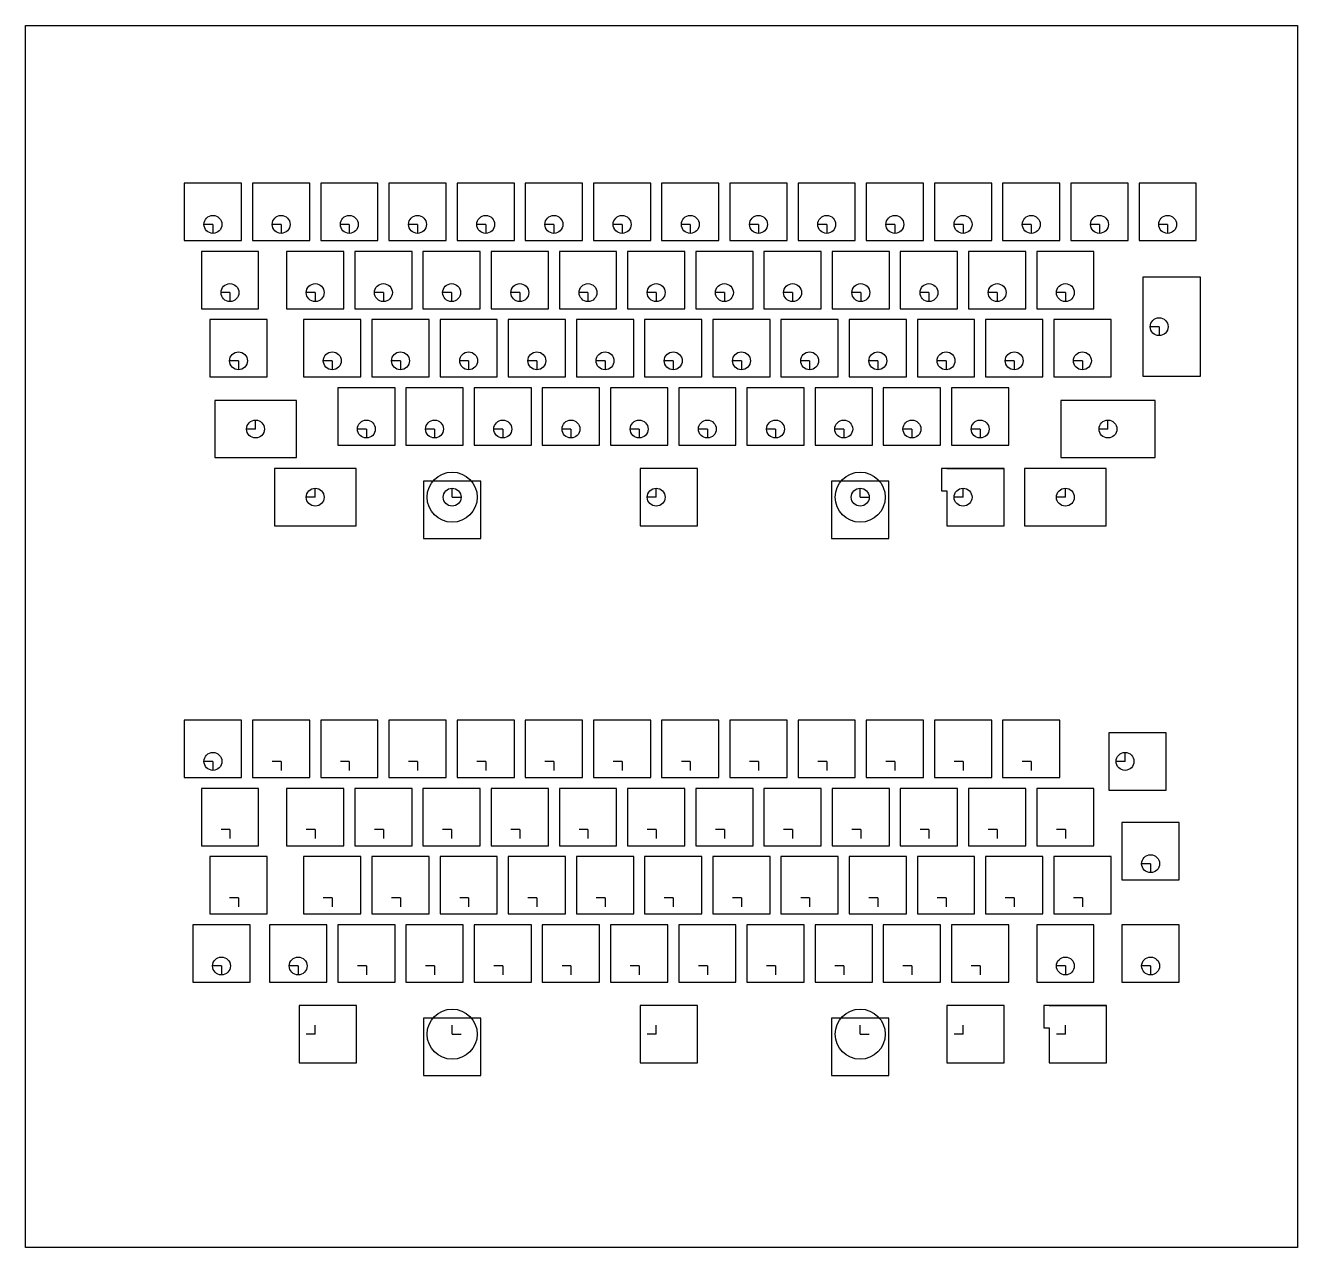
# Model space of a CAD drawing. Header units: millimetres. Extents: x -7565 to 5748, y -10126 to 3805.
# Drawn here: x -6212.8 to -5857.4, y -697.7 to -356.3 of the extents above; entities that cross this region are included whole.
import ezdxf

# ---------------------------------------------------------------- set-up
doc = ezdxf.new("R2010")
doc.units = ezdxf.units.MM
doc.layers.get('Defpoints').update_dxf_attribs({"color": 3})
doc.layers.add('View Port', color=1, linetype='Continuous', plot=False)
doc.layers.add('图层1', color=5, linetype='Continuous')

msp = doc.modelspace()

# ---------------------------------------------------------------- linework, layer by layer
at = {"layer": 'Defpoints'}
msp.add_lwpolyline([(-6212.786, -356.33), (-5857.416, -356.33), (-5857.416, -697.709), (-6212.786, -697.709)], close=True, dxfattribs=at)
at = {"layer": 'View Port'}
for p, q in [((-6160.409, -411.909), (-6162.909, -411.909)), ((-6160.409, -411.909), (-6160.409, -414.409)), ((-6141.359, -411.909), (-6143.859, -411.909)), ((-6141.359, -411.909), (-6141.359, -414.409)), ((-6122.309, -411.909), (-6124.809, -411.909)), ((-6122.309, -411.909), (-6122.309, -414.409)), ((-6103.259, -411.909), (-6105.759, -411.909)), ((-6103.259, -411.909), (-6103.259, -414.409)), ((-6084.209, -411.909), (-6086.709, -411.909)), ((-6084.209, -411.909), (-6084.209, -414.409)), ((-6065.159, -411.909), (-6067.659, -411.909)), ((-6065.159, -411.909), (-6065.159, -414.409)), ((-6046.109, -411.909), (-6048.609, -411.909)), ((-6046.109, -411.909), (-6046.109, -414.409)), ((-6027.059, -411.909), (-6029.559, -411.909)), ((-6027.059, -411.909), (-6027.059, -414.409)), ((-6008.009, -411.909), (-6010.509, -411.909)), ((-6008.009, -411.909), (-6008.009, -414.409)), ((-5988.959, -411.909), (-5991.459, -411.909)), ((-5988.959, -411.909), (-5988.959, -414.409)), ((-5969.909, -411.909), (-5972.409, -411.909)), ((-5969.909, -411.909), (-5969.909, -414.409)), ((-5950.859, -411.909), (-5953.359, -411.909)), ((-5950.859, -411.909), (-5950.859, -414.409)), ((-5931.809, -411.909), (-5934.309, -411.909)), ((-5931.809, -411.909), (-5931.809, -414.409)), ((-5912.759, -411.909), (-5915.259, -411.909)), ((-5912.759, -411.909), (-5912.759, -414.409)), ((-5893.709, -411.909), (-5896.209, -411.909)), ((-5893.709, -411.909), (-5893.709, -414.409)), ((-6155.646, -430.959), (-6158.146, -430.959)), ((-6155.646, -430.959), (-6155.646, -433.459)), ((-6131.834, -430.959), (-6134.334, -430.959)), ((-6131.834, -430.959), (-6131.834, -433.459)), ((-6112.784, -430.959), (-6115.284, -430.959)), ((-6112.784, -430.959), (-6112.784, -433.459)), ((-6093.734, -430.959), (-6096.234, -430.959)), ((-6093.734, -430.959), (-6093.734, -433.459)), ((-6074.684, -430.959), (-6077.184, -430.959)), ((-6074.684, -430.959), (-6074.684, -433.459)), ((-6055.634, -430.959), (-6058.134, -430.959)), ((-6055.634, -430.959), (-6055.634, -433.459)), ((-6036.584, -430.959), (-6039.084, -430.959)), ((-6036.584, -430.959), (-6036.584, -433.459)), ((-6017.534, -430.959), (-6020.034, -430.959)), ((-6017.534, -430.959), (-6017.534, -433.459)), ((-5998.484, -430.959), (-6000.984, -430.959)), ((-5998.484, -430.959), (-5998.484, -433.459)), ((-5979.434, -430.959), (-5981.934, -430.959)), ((-5979.434, -430.959), (-5979.434, -433.459)), ((-5960.384, -430.959), (-5962.884, -430.959)), ((-5960.384, -430.959), (-5960.384, -433.459)), ((-5941.334, -430.959), (-5943.834, -430.959)), ((-5941.334, -430.959), (-5941.334, -433.459)), ((-5922.284, -430.959), (-5924.784, -430.959)), ((-5922.284, -430.959), (-5922.284, -433.459)), ((-5896.09, -440.484), (-5898.59, -440.484)), ((-5896.09, -440.484), (-5896.09, -442.984)), ((-6153.265, -450.009), (-6155.765, -450.009)), ((-6153.265, -450.009), (-6153.265, -452.509)), ((-6127.071, -450.009), (-6129.571, -450.009)), ((-6127.071, -450.009), (-6127.071, -452.509)), ((-6108.021, -450.009), (-6110.521, -450.009)), ((-6108.021, -450.009), (-6108.021, -452.509)), ((-6088.971, -450.009), (-6091.471, -450.009)), ((-6088.971, -450.009), (-6088.971, -452.509)), ((-6069.921, -450.009), (-6072.421, -450.009)), ((-6069.921, -450.009), (-6069.921, -452.509)), ((-6050.871, -450.009), (-6053.371, -450.009)), ((-6050.871, -450.009), (-6050.871, -452.509)), ((-6031.821, -450.009), (-6034.321, -450.009)), ((-6031.821, -450.009), (-6031.821, -452.509)), ((-6012.771, -450.009), (-6015.271, -450.009)), ((-6012.771, -450.009), (-6012.771, -452.509)), ((-5993.721, -450.009), (-5996.221, -450.009)), ((-5993.721, -450.009), (-5993.721, -452.509)), ((-5974.671, -450.009), (-5977.171, -450.009)), ((-5974.671, -450.009), (-5974.671, -452.509)), ((-5955.621, -450.009), (-5958.121, -450.009)), ((-5955.621, -450.009), (-5955.621, -452.509)), ((-5936.571, -450.009), (-5939.071, -450.009)), ((-5936.571, -450.009), (-5936.571, -452.509)), ((-5917.521, -450.009), (-5920.021, -450.009)), ((-5917.521, -450.009), (-5917.521, -452.509)), ((-6148.503, -469.059), (-6151.003, -469.059)), ((-6148.503, -469.059), (-6148.503, -466.559)), ((-6117.546, -469.059), (-6120.046, -469.059)), ((-6117.546, -469.059), (-6117.546, -471.559)), ((-6098.496, -469.059), (-6100.996, -469.059)), ((-6098.496, -469.059), (-6098.496, -471.559)), ((-6079.446, -469.059), (-6081.946, -469.059)), ((-6079.446, -469.059), (-6079.446, -471.559)), ((-6060.396, -469.059), (-6062.896, -469.059)), ((-6060.396, -469.059), (-6060.396, -471.559)), ((-6041.346, -469.059), (-6043.846, -469.059)), ((-6041.346, -469.059), (-6041.346, -471.559)), ((-6022.296, -469.059), (-6024.796, -469.059)), ((-6022.296, -469.059), (-6022.296, -471.559)), ((-6003.246, -469.059), (-6005.746, -469.059)), ((-6003.246, -469.059), (-6003.246, -471.559)), ((-5984.196, -469.059), (-5986.696, -469.059)), ((-5984.196, -469.059), (-5984.196, -471.559)), ((-5965.146, -469.059), (-5967.646, -469.059)), ((-5965.146, -469.059), (-5965.146, -471.559)), ((-5946.096, -469.059), (-5948.596, -469.059)), ((-5946.096, -469.059), (-5946.096, -471.559)), ((-5910.378, -469.059), (-5912.878, -469.059)), ((-5910.378, -469.059), (-5910.378, -466.559)), ((-6131.834, -488.109), (-6131.834, -485.609)), ((-6093.584, -488.109), (-6093.584, -485.609)), ((-6036.584, -488.109), (-6036.584, -485.609)), ((-5979.584, -488.109), (-5979.584, -485.609)), ((-5950.859, -488.109), (-5950.859, -485.609)), ((-5922.284, -488.109), (-5922.284, -485.609)), ((-6131.834, -488.109), (-6134.334, -488.109)), ((-6093.584, -488.109), (-6091.084, -488.109)), ((-6036.584, -488.109), (-6039.084, -488.109)), ((-5979.584, -488.109), (-5977.084, -488.109)), ((-5950.859, -488.109), (-5953.359, -488.109)), ((-5922.284, -488.109), (-5924.784, -488.109)), ((-5905.615, -561.909), (-5905.615, -559.409)), ((-6160.409, -561.909), (-6162.909, -561.909)), ((-6160.409, -561.909), (-6160.409, -564.409)), ((-6141.359, -561.909), (-6143.859, -561.909)), ((-6141.359, -561.909), (-6141.359, -564.409)), ((-6122.309, -561.909), (-6124.809, -561.909)), ((-6122.309, -561.909), (-6122.309, -564.409)), ((-6103.259, -561.909), (-6105.759, -561.909)), ((-6103.259, -561.909), (-6103.259, -564.409)), ((-6084.209, -561.909), (-6086.709, -561.909)), ((-6084.209, -561.909), (-6084.209, -564.409)), ((-6065.159, -561.909), (-6067.659, -561.909)), ((-6065.159, -561.909), (-6065.159, -564.409)), ((-6046.109, -561.909), (-6048.609, -561.909)), ((-6046.109, -561.909), (-6046.109, -564.409)), ((-6027.059, -561.909), (-6029.559, -561.909)), ((-6027.059, -561.909), (-6027.059, -564.409)), ((-6008.009, -561.909), (-6010.509, -561.909)), ((-6008.009, -561.909), (-6008.009, -564.409)), ((-5988.959, -561.909), (-5991.459, -561.909)), ((-5988.959, -561.909), (-5988.959, -564.409)), ((-5969.909, -561.909), (-5972.409, -561.909)), ((-5969.909, -561.909), (-5969.909, -564.409)), ((-5950.859, -561.909), (-5953.359, -561.909)), ((-5950.859, -561.909), (-5950.859, -564.409)), ((-5931.809, -561.909), (-5934.309, -561.909)), ((-5931.809, -561.909), (-5931.809, -564.409)), ((-5905.615, -561.909), (-5908.115, -561.909)), ((-6155.646, -580.959), (-6158.146, -580.959)), ((-6155.646, -580.959), (-6155.646, -583.459)), ((-6131.834, -580.959), (-6134.334, -580.959)), ((-6131.834, -580.959), (-6131.834, -583.459)), ((-6112.784, -580.959), (-6115.284, -580.959)), ((-6112.784, -580.959), (-6112.784, -583.459)), ((-6093.734, -580.959), (-6096.234, -580.959)), ((-6093.734, -580.959), (-6093.734, -583.459)), ((-6074.684, -580.959), (-6077.184, -580.959)), ((-6074.684, -580.959), (-6074.684, -583.459)), ((-6055.634, -580.959), (-6058.134, -580.959)), ((-6055.634, -580.959), (-6055.634, -583.459)), ((-6036.584, -580.959), (-6039.084, -580.959)), ((-6036.584, -580.959), (-6036.584, -583.459)), ((-6017.534, -580.959), (-6020.034, -580.959)), ((-6017.534, -580.959), (-6017.534, -583.459)), ((-5998.484, -580.959), (-6000.984, -580.959)), ((-5998.484, -580.959), (-5998.484, -583.459)), ((-5979.434, -580.959), (-5981.934, -580.959)), ((-5979.434, -580.959), (-5979.434, -583.459)), ((-5960.384, -580.959), (-5962.884, -580.959)), ((-5960.384, -580.959), (-5960.384, -583.459)), ((-5941.334, -580.959), (-5943.834, -580.959)), ((-5941.334, -580.959), (-5941.334, -583.459)), ((-5922.284, -580.959), (-5924.784, -580.959)), ((-5922.284, -580.959), (-5922.284, -583.459)), ((-5898.471, -590.484), (-5900.971, -590.484)), ((-5898.471, -590.484), (-5898.471, -592.984)), ((-6153.265, -600.009), (-6155.765, -600.009)), ((-6153.265, -600.009), (-6153.265, -602.509)), ((-6127.071, -600.009), (-6129.571, -600.009)), ((-6127.071, -600.009), (-6127.071, -602.509)), ((-6108.021, -600.009), (-6110.521, -600.009)), ((-6108.021, -600.009), (-6108.021, -602.509)), ((-6088.971, -600.009), (-6091.471, -600.009)), ((-6088.971, -600.009), (-6088.971, -602.509)), ((-6069.921, -600.009), (-6072.421, -600.009)), ((-6069.921, -600.009), (-6069.921, -602.509)), ((-6050.871, -600.009), (-6053.371, -600.009)), ((-6050.871, -600.009), (-6050.871, -602.509)), ((-6031.821, -600.009), (-6034.321, -600.009)), ((-6031.821, -600.009), (-6031.821, -602.509)), ((-6012.771, -600.009), (-6015.271, -600.009)), ((-6012.771, -600.009), (-6012.771, -602.509)), ((-5993.721, -600.009), (-5996.221, -600.009)), ((-5993.721, -600.009), (-5993.721, -602.509)), ((-5974.671, -600.009), (-5977.171, -600.009)), ((-5974.671, -600.009), (-5974.671, -602.509)), ((-5955.621, -600.009), (-5958.121, -600.009)), ((-5955.621, -600.009), (-5955.621, -602.509)), ((-5936.571, -600.009), (-5939.071, -600.009)), ((-5936.571, -600.009), (-5936.571, -602.509)), ((-5917.521, -600.009), (-5920.021, -600.009)), ((-5917.521, -600.009), (-5917.521, -602.509)), ((-6158.028, -619.059), (-6160.528, -619.059)), ((-6158.028, -619.059), (-6158.028, -621.559)), ((-6136.596, -619.059), (-6139.096, -619.059)), ((-6136.596, -619.059), (-6136.596, -621.559)), ((-6117.546, -619.059), (-6120.046, -619.059)), ((-6117.546, -619.059), (-6117.546, -621.559)), ((-6098.496, -619.059), (-6100.996, -619.059)), ((-6098.496, -619.059), (-6098.496, -621.559)), ((-6079.446, -619.059), (-6081.946, -619.059)), ((-6079.446, -619.059), (-6079.446, -621.559)), ((-6060.396, -619.059), (-6062.896, -619.059)), ((-6060.396, -619.059), (-6060.396, -621.559)), ((-6041.346, -619.059), (-6043.846, -619.059)), ((-6041.346, -619.059), (-6041.346, -621.559)), ((-6022.296, -619.059), (-6024.796, -619.059)), ((-6022.296, -619.059), (-6022.296, -621.559)), ((-6003.246, -619.059), (-6005.746, -619.059)), ((-6003.246, -619.059), (-6003.246, -621.559)), ((-5984.196, -619.059), (-5986.696, -619.059)), ((-5984.196, -619.059), (-5984.196, -621.559)), ((-5965.146, -619.059), (-5967.646, -619.059)), ((-5965.146, -619.059), (-5965.146, -621.559)), ((-5946.096, -619.059), (-5948.596, -619.059)), ((-5946.096, -619.059), (-5946.096, -621.559)), ((-5922.284, -619.059), (-5924.784, -619.059)), ((-5922.284, -619.059), (-5922.284, -621.559)), ((-5898.471, -619.059), (-5900.971, -619.059)), ((-5898.471, -619.059), (-5898.471, -621.559)), ((-6131.834, -638.109), (-6131.834, -635.609)), ((-6093.584, -638.109), (-6093.584, -635.609)), ((-6036.584, -638.109), (-6036.584, -635.609)), ((-5979.584, -638.109), (-5979.584, -635.609)), ((-5950.859, -638.109), (-5950.859, -635.609)), ((-5922.284, -638.109), (-5922.284, -635.609)), ((-6131.834, -638.109), (-6134.334, -638.109)), ((-6093.584, -638.109), (-6091.084, -638.109)), ((-6036.584, -638.109), (-6039.084, -638.109)), ((-5979.584, -638.109), (-5977.084, -638.109)), ((-5950.859, -638.109), (-5953.359, -638.109)), ((-5922.284, -638.109), (-5924.784, -638.109))]:
    msp.add_line(p, q, dxfattribs=at)
for points in [[(-6152.409, -416.409), (-6152.409, -400.409), (-6168.409, -400.409), (-6168.409, -416.409)], [(-6133.359, -416.409), (-6133.359, -400.409), (-6149.359, -400.409), (-6149.359, -416.409)], [(-6114.309, -416.409), (-6114.309, -400.409), (-6130.309, -400.409), (-6130.309, -416.409)], [(-6095.259, -416.409), (-6095.259, -400.409), (-6111.259, -400.409), (-6111.259, -416.409)], [(-6076.209, -416.409), (-6076.209, -400.409), (-6092.209, -400.409), (-6092.209, -416.409)], [(-6057.159, -416.409), (-6057.159, -400.409), (-6073.159, -400.409), (-6073.159, -416.409)], [(-6038.109, -416.409), (-6038.109, -400.409), (-6054.109, -400.409), (-6054.109, -416.409)], [(-6019.059, -416.409), (-6019.059, -400.409), (-6035.059, -400.409), (-6035.059, -416.409)], [(-6000.009, -416.409), (-6000.009, -400.409), (-6016.009, -400.409), (-6016.009, -416.409)], [(-5980.959, -416.409), (-5980.959, -400.409), (-5996.959, -400.409), (-5996.959, -416.409)], [(-5961.909, -416.409), (-5961.909, -400.409), (-5977.909, -400.409), (-5977.909, -416.409)], [(-5942.859, -416.409), (-5942.859, -400.409), (-5958.859, -400.409), (-5958.859, -416.409)], [(-5923.809, -416.409), (-5923.809, -400.409), (-5939.809, -400.409), (-5939.809, -416.409)], [(-5904.759, -416.409), (-5904.759, -400.409), (-5920.759, -400.409), (-5920.759, -416.409)], [(-5885.709, -416.409), (-5885.709, -400.409), (-5901.709, -400.409), (-5901.709, -416.409)], [(-6147.646, -435.459), (-6147.646, -419.459), (-6163.646, -419.459), (-6163.646, -435.459)], [(-6123.834, -435.459), (-6123.834, -419.459), (-6139.834, -419.459), (-6139.834, -435.459)], [(-6104.784, -435.459), (-6104.784, -419.459), (-6120.784, -419.459), (-6120.784, -435.459)], [(-6085.734, -435.459), (-6085.734, -419.459), (-6101.734, -419.459), (-6101.734, -435.459)], [(-6066.684, -435.459), (-6066.684, -419.459), (-6082.684, -419.459), (-6082.684, -435.459)], [(-6047.634, -435.459), (-6047.634, -419.459), (-6063.634, -419.459), (-6063.634, -435.459)], [(-6028.584, -435.459), (-6028.584, -419.459), (-6044.584, -419.459), (-6044.584, -435.459)], [(-6009.534, -435.459), (-6009.534, -419.459), (-6025.534, -419.459), (-6025.534, -435.459)], [(-5990.484, -435.459), (-5990.484, -419.459), (-6006.484, -419.459), (-6006.484, -435.459)], [(-5971.434, -435.459), (-5971.434, -419.459), (-5987.434, -419.459), (-5987.434, -435.459)], [(-5952.384, -435.459), (-5952.384, -419.459), (-5968.384, -419.459), (-5968.384, -435.459)], [(-5933.334, -435.459), (-5933.334, -419.459), (-5949.334, -419.459), (-5949.334, -435.459)], [(-5914.284, -435.459), (-5914.284, -419.459), (-5930.284, -419.459), (-5930.284, -435.459)], [(-5884.59, -432.484), (-5884.59, -448.484), (-5884.59, -454.409), (-5896.09, -454.409), (-5900.59, -454.409), (-5900.59, -448.484), (-5900.59, -432.484), (-5900.59, -426.559), (-5896.09, -426.559), (-5884.59, -426.559)], [(-6145.265, -454.509), (-6145.265, -438.509), (-6161.265, -438.509), (-6161.265, -454.509)], [(-6119.071, -454.509), (-6119.071, -438.509), (-6135.071, -438.509), (-6135.071, -454.509)], [(-6100.021, -454.509), (-6100.021, -438.509), (-6116.021, -438.509), (-6116.021, -454.509)], [(-6080.971, -454.509), (-6080.971, -438.509), (-6096.971, -438.509), (-6096.971, -454.509)], [(-6061.921, -454.509), (-6061.921, -438.509), (-6077.921, -438.509), (-6077.921, -454.509)], [(-6042.871, -454.509), (-6042.871, -438.509), (-6058.871, -438.509), (-6058.871, -454.509)], [(-6023.821, -454.509), (-6023.821, -438.509), (-6039.821, -438.509), (-6039.821, -454.509)], [(-6004.771, -454.509), (-6004.771, -438.509), (-6020.771, -438.509), (-6020.771, -454.509)], [(-5985.721, -454.509), (-5985.721, -438.509), (-6001.721, -438.509), (-6001.721, -454.509)], [(-5966.671, -454.509), (-5966.671, -438.509), (-5982.671, -438.509), (-5982.671, -454.509)], [(-5947.621, -454.509), (-5947.621, -438.509), (-5963.621, -438.509), (-5963.621, -454.509)], [(-5928.571, -454.509), (-5928.571, -438.509), (-5944.571, -438.509), (-5944.571, -454.509)], [(-5909.521, -454.509), (-5909.521, -438.509), (-5925.521, -438.509), (-5925.521, -454.509)], [(-6109.546, -473.559), (-6109.546, -457.559), (-6125.546, -457.559), (-6125.546, -473.559)], [(-6090.496, -473.559), (-6090.496, -457.559), (-6106.496, -457.559), (-6106.496, -473.559)], [(-6071.446, -473.559), (-6071.446, -457.559), (-6087.446, -457.559), (-6087.446, -473.559)], [(-6052.396, -473.559), (-6052.396, -457.559), (-6068.396, -457.559), (-6068.396, -473.559)], [(-6033.346, -473.559), (-6033.346, -457.559), (-6049.346, -457.559), (-6049.346, -473.559)], [(-6014.296, -473.559), (-6014.296, -457.559), (-6030.296, -457.559), (-6030.296, -473.559)], [(-5995.246, -473.559), (-5995.246, -457.559), (-6011.246, -457.559), (-6011.246, -473.559)], [(-5976.196, -473.559), (-5976.196, -457.559), (-5992.196, -457.559), (-5992.196, -473.559)], [(-5957.146, -473.559), (-5957.146, -457.559), (-5973.146, -457.559), (-5973.146, -473.559)], [(-5938.096, -473.559), (-5938.096, -457.559), (-5954.096, -457.559), (-5954.096, -473.559)], [(-6159.903, -477.059), (-6137.103, -477.059), (-6137.103, -461.059), (-6159.903, -461.059)], [(-5923.578, -477.059), (-5897.178, -477.059), (-5897.178, -461.059), (-5923.578, -461.059)], [(-6143.234, -496.109), (-6120.434, -496.109), (-6120.434, -480.109), (-6143.234, -480.109)], [(-6041.084, -496.109), (-6025.084, -496.109), (-6025.084, -480.109), (-6041.084, -480.109)], [(-5933.684, -496.109), (-5910.884, -496.109), (-5910.884, -480.109), (-5933.684, -480.109)], [(-6101.584, -483.609), (-6101.584, -499.609), (-6085.584, -499.609), (-6085.584, -483.609)], [(-5987.584, -483.609), (-5987.584, -499.609), (-5971.584, -499.609), (-5971.584, -483.609)], [(-6152.409, -566.409), (-6152.409, -550.409), (-6168.409, -550.409), (-6168.409, -566.409)], [(-6133.359, -566.409), (-6133.359, -550.409), (-6149.359, -550.409), (-6149.359, -566.409)], [(-6114.309, -566.409), (-6114.309, -550.409), (-6130.309, -550.409), (-6130.309, -566.409)], [(-6095.259, -566.409), (-6095.259, -550.409), (-6111.259, -550.409), (-6111.259, -566.409)], [(-6076.209, -566.409), (-6076.209, -550.409), (-6092.209, -550.409), (-6092.209, -566.409)], [(-6057.159, -566.409), (-6057.159, -550.409), (-6073.159, -550.409), (-6073.159, -566.409)], [(-6038.109, -566.409), (-6038.109, -550.409), (-6054.109, -550.409), (-6054.109, -566.409)], [(-6019.059, -566.409), (-6019.059, -550.409), (-6035.059, -550.409), (-6035.059, -566.409)], [(-6000.009, -566.409), (-6000.009, -550.409), (-6016.009, -550.409), (-6016.009, -566.409)], [(-5980.959, -566.409), (-5980.959, -550.409), (-5996.959, -550.409), (-5996.959, -566.409)], [(-5961.909, -566.409), (-5961.909, -550.409), (-5977.909, -550.409), (-5977.909, -566.409)], [(-5942.859, -566.409), (-5942.859, -550.409), (-5958.859, -550.409), (-5958.859, -566.409)], [(-5923.809, -566.409), (-5923.809, -550.409), (-5939.809, -550.409), (-5939.809, -566.409)], [(-5910.115, -569.909), (-5894.115, -569.909), (-5894.115, -553.909), (-5910.115, -553.909)], [(-6147.646, -585.459), (-6147.646, -569.459), (-6163.646, -569.459), (-6163.646, -585.459)], [(-6123.834, -585.459), (-6123.834, -569.459), (-6139.834, -569.459), (-6139.834, -585.459)], [(-6104.784, -585.459), (-6104.784, -569.459), (-6120.784, -569.459), (-6120.784, -585.459)], [(-6085.734, -585.459), (-6085.734, -569.459), (-6101.734, -569.459), (-6101.734, -585.459)], [(-6066.684, -585.459), (-6066.684, -569.459), (-6082.684, -569.459), (-6082.684, -585.459)], [(-6047.634, -585.459), (-6047.634, -569.459), (-6063.634, -569.459), (-6063.634, -585.459)], [(-6028.584, -585.459), (-6028.584, -569.459), (-6044.584, -569.459), (-6044.584, -585.459)], [(-6009.534, -585.459), (-6009.534, -569.459), (-6025.534, -569.459), (-6025.534, -585.459)], [(-5990.484, -585.459), (-5990.484, -569.459), (-6006.484, -569.459), (-6006.484, -585.459)], [(-5971.434, -585.459), (-5971.434, -569.459), (-5987.434, -569.459), (-5987.434, -585.459)], [(-5952.384, -585.459), (-5952.384, -569.459), (-5968.384, -569.459), (-5968.384, -585.459)], [(-5933.334, -585.459), (-5933.334, -569.459), (-5949.334, -569.459), (-5949.334, -585.459)], [(-5914.284, -585.459), (-5914.284, -569.459), (-5930.284, -569.459), (-5930.284, -585.459)], [(-5890.471, -594.984), (-5890.471, -578.984), (-5906.471, -578.984), (-5906.471, -594.984)], [(-6145.265, -604.509), (-6145.265, -588.509), (-6161.265, -588.509), (-6161.265, -604.509)], [(-6119.071, -604.509), (-6119.071, -588.509), (-6135.071, -588.509), (-6135.071, -604.509)], [(-6100.021, -604.509), (-6100.021, -588.509), (-6116.021, -588.509), (-6116.021, -604.509)], [(-6080.971, -604.509), (-6080.971, -588.509), (-6096.971, -588.509), (-6096.971, -604.509)], [(-6061.921, -604.509), (-6061.921, -588.509), (-6077.921, -588.509), (-6077.921, -604.509)], [(-6042.871, -604.509), (-6042.871, -588.509), (-6058.871, -588.509), (-6058.871, -604.509)], [(-6023.821, -604.509), (-6023.821, -588.509), (-6039.821, -588.509), (-6039.821, -604.509)], [(-6004.771, -604.509), (-6004.771, -588.509), (-6020.771, -588.509), (-6020.771, -604.509)], [(-5985.721, -604.509), (-5985.721, -588.509), (-6001.721, -588.509), (-6001.721, -604.509)], [(-5966.671, -604.509), (-5966.671, -588.509), (-5982.671, -588.509), (-5982.671, -604.509)], [(-5947.621, -604.509), (-5947.621, -588.509), (-5963.621, -588.509), (-5963.621, -604.509)], [(-5928.571, -604.509), (-5928.571, -588.509), (-5944.571, -588.509), (-5944.571, -604.509)], [(-5909.521, -604.509), (-5909.521, -588.509), (-5925.521, -588.509), (-5925.521, -604.509)], [(-6150.028, -623.559), (-6150.028, -607.559), (-6166.028, -607.559), (-6166.028, -623.559)], [(-6128.596, -623.559), (-6128.596, -607.559), (-6144.596, -607.559), (-6144.596, -623.559)], [(-6109.546, -623.559), (-6109.546, -607.559), (-6125.546, -607.559), (-6125.546, -623.559)], [(-6090.496, -623.559), (-6090.496, -607.559), (-6106.496, -607.559), (-6106.496, -623.559)], [(-6071.446, -623.559), (-6071.446, -607.559), (-6087.446, -607.559), (-6087.446, -623.559)], [(-6052.396, -623.559), (-6052.396, -607.559), (-6068.396, -607.559), (-6068.396, -623.559)], [(-6033.346, -623.559), (-6033.346, -607.559), (-6049.346, -607.559), (-6049.346, -623.559)], [(-6014.296, -623.559), (-6014.296, -607.559), (-6030.296, -607.559), (-6030.296, -623.559)], [(-5995.246, -623.559), (-5995.246, -607.559), (-6011.246, -607.559), (-6011.246, -623.559)], [(-5976.196, -623.559), (-5976.196, -607.559), (-5992.196, -607.559), (-5992.196, -623.559)], [(-5957.146, -623.559), (-5957.146, -607.559), (-5973.146, -607.559), (-5973.146, -623.559)], [(-5938.096, -623.559), (-5938.096, -607.559), (-5954.096, -607.559), (-5954.096, -623.559)], [(-5914.284, -623.559), (-5914.284, -607.559), (-5930.284, -607.559), (-5930.284, -623.559)], [(-5890.471, -623.559), (-5890.471, -607.559), (-5906.471, -607.559), (-5906.471, -623.559)], [(-6136.334, -646.109), (-6120.334, -646.109), (-6120.334, -630.109), (-6136.334, -630.109)], [(-6041.084, -646.109), (-6025.084, -646.109), (-6025.084, -630.109), (-6041.084, -630.109)], [(-5955.359, -646.109), (-5939.359, -646.109), (-5939.359, -630.109), (-5955.359, -630.109)], [(-6101.584, -633.609), (-6101.584, -649.609), (-6085.584, -649.609), (-6085.584, -633.609)], [(-5987.584, -633.609), (-5987.584, -649.609), (-5971.584, -649.609), (-5971.584, -633.609)]]:
    msp.add_lwpolyline(points, close=True, dxfattribs=at)
for points in [[(-5955.359, -480.109), (-5939.359, -480.109), (-5956.859, -480.109), (-5956.859, -486.309), (-5955.359, -486.309), (-5955.359, -496.109), (-5939.359, -496.109), (-5939.359, -480.109)], [(-5926.784, -630.109), (-5910.784, -630.109), (-5928.284, -630.109), (-5928.284, -636.309), (-5926.784, -636.309), (-5926.784, -646.109), (-5910.784, -646.109), (-5910.784, -630.109)]]:
    msp.add_lwpolyline(points, dxfattribs=at)
at = {"layer": '图层1'}
for centre in [(-6160.409, -411.909), (-6141.359, -411.909), (-6122.309, -411.909), (-6103.259, -411.909), (-6084.209, -411.909), (-6065.159, -411.909), (-6046.109, -411.909), (-6027.059, -411.909), (-6008.009, -411.909), (-5988.959, -411.909), (-5969.909, -411.909), (-5950.859, -411.909), (-5931.809, -411.909), (-5912.759, -411.909), (-5893.709, -411.909), (-6155.646, -430.959), (-6131.834, -430.959), (-6112.784, -430.959), (-6093.734, -430.959), (-6074.684, -430.959), (-6055.634, -430.959), (-6036.584, -430.959), (-6017.534, -430.959), (-5998.484, -430.959), (-5979.434, -430.959), (-5960.384, -430.959), (-5941.334, -430.959), (-5922.284, -430.959), (-5896.09, -440.484), (-6153.265, -450.009), (-6127.071, -450.009), (-6108.021, -450.009), (-6088.971, -450.009), (-6069.921, -450.009), (-6050.871, -450.009), (-6031.821, -450.009), (-6012.771, -450.009), (-5993.721, -450.009), (-5974.671, -450.009), (-5955.621, -450.009), (-5936.571, -450.009), (-5917.521, -450.009), (-6148.503, -469.059), (-6117.546, -469.059), (-6098.496, -469.059), (-6079.446, -469.059), (-6060.396, -469.059), (-6041.346, -469.059), (-6022.296, -469.059), (-6003.246, -469.059), (-5984.196, -469.059), (-5965.146, -469.059), (-5946.096, -469.059), (-5910.378, -469.059), (-6131.834, -488.109), (-6093.584, -488.109), (-6036.584, -488.109), (-5979.584, -488.109), (-5950.859, -488.109), (-5922.284, -488.109), (-6160.409, -561.909), (-5905.615, -561.909), (-5898.471, -590.484), (-6158.028, -619.059), (-6136.596, -619.059), (-5922.284, -619.059), (-5898.471, -619.059)]:
    msp.add_circle(centre, 2.5, dxfattribs=at)
at = {"layer": '图层1', "color": 2}
for centre in [(-6093.584, -488.109), (-5979.584, -488.109), (-6093.584, -638.109), (-5979.584, -638.109)]:
    msp.add_circle(centre, 7, dxfattribs=at)

doc.saveas('drawing.dxf')
